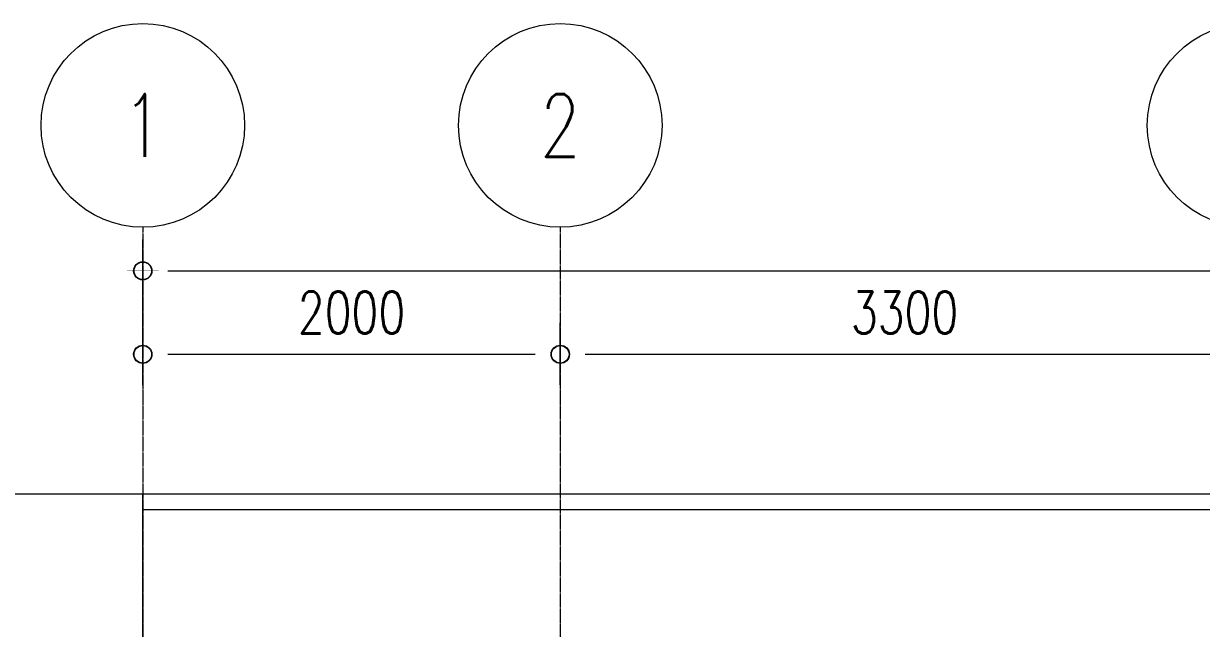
# Model space of a CAD drawing. Header units: millimetres. Extents: x 1634676 to 2568129, y -408635 to -190573.
# Drawn here: x 2460104 to 2465747, y -354794 to -351898 of the extents above; entities that cross this region are included whole.
import ezdxf
from ezdxf.enums import TextEntityAlignment as Align

# ---------------------------------------------------------------- set-up
doc = ezdxf.new("R2010")
doc.units = ezdxf.units.MM
doc.header["$MEASUREMENT"] = 0
doc.linetypes.add('PHANTOM', pattern=[2.5, 1.25, -0.25, 0.25, -0.25, 0.25, -0.25])
doc.linetypes.add('PHANTOMX2', pattern=[5, 2.5, -0.5, 0.5, -0.5, 0.5, -0.5])
doc.layers.get('0').update_dxf_attribs({"lineweight": 15})
doc.layers.get('Defpoints').update_dxf_attribs({"color": 250})
for name, color, linetype, lineweight in [('.2', 2, 'Continuous', 20), ('ST-ANNOT_A', 74, 'Continuous', 20), ('ST-DIM_E', 250, 'Continuous', 13), ('ST-GRID_E', 250, 'PHANTOM', 15)]:
    doc.layers.add(name, color=color, linetype=linetype, lineweight=lineweight)
doc.styles.add('ST_TEXT', font='romans.shx', dxfattribs={"width": 0.75})
doc.dimstyles.new('ST_D100', dxfattribs={"dimscale": 100, "dimtxt": 2, "dimasz": 1.2, "dimexe": 1.5, "dimexo": 1, "dimgap": 1, "dimtad": 1, "dimdec": 0, "dimzin": 1, "dimdsep": 46, "dimtxsty": 'ST_TEXT', "dimblk": 'OpenIndicator', "dimcen": 1, "dimclrd": 256, "dimclre": 256, "dimclrt": 7, "dimadec": 0, "dimazin": 0, "dimtfac": 1, "dimtdec": 0, "dimtix": 1, "dimtmove": 2, "dimatfit": 3, "dimldrblk": 'OPEN90', "dimfxl": 0.075, "dimlwd": -1, "dimlwe": -1, "dimarcsym": 0})

# ---------------------------------------------------------------- blocks, each defined once
blk = doc.blocks.new('OpenIndicator')
at = {"layer": 'ST-DIM_E'}
h = blk.add_hatch(color=255, dxfattribs=at)
h.paths.add_polyline_path([(0.35, 0), (0.365, 0, 0.414214), (0, 0.365), (0, 0.35, -0.414214)])
h.paths.add_polyline_path([(0, 0.35), (0, 0.365, 0.414214), (-0.365, 0), (-0.35, 0, -0.414214)])
h.paths.add_polyline_path([(0, -0.35), (0, -0.365, 0.414214), (0.365, 0), (0.35, 0, -0.414214)])
h.paths.add_polyline_path([(-0.35, 0), (-0.365, 0, 0.414214), (0, -0.365), (0, -0.35, -0.414214)])
at = {"layer": 'ST-DIM_E', "color": 255}
blk.add_line((0, 0.634), (0, -0.634), dxfattribs=at)
at = {"layer": 'ST-DIM_E', "color": 255, "const_width": 0.01}
blk.add_lwpolyline([(-0.63, 0), (0.63, 0)], dxfattribs=at)
at = {"layer": 'ST-DIM_E', "color": 255}
for radius in [0.365, 0.35]:
    blk.add_circle((0, 0), radius, dxfattribs=at)
blk = doc.blocks.new('*D1387')
at = {"layer": 'Defpoints', "color": 0, "ltscale": 2, "transparency": 16777216}
for p in [(1634659.8, -271943.3), (1635733.8, -271943.3), (1634735.9, -272743.3)]:
    blk.add_point(p, dxfattribs=at)
at = {"layer": 'ST-DIM_E', "ltscale": 2, "transparency": 16777216}
for p, q in [((1635633.8, -271943.3), (1634509.8, -271943.3)), ((1634659.8, -272623.3), (1634659.8, -272063.3)), ((1634635.9, -272743.3), (1634509.8, -272743.3))]:
    blk.add_line(p, q, dxfattribs=at)
at = {"layer": 'ST-DIM_E', "ltscale": 2, "transparency": 16777216, "xscale": 120, "yscale": 120, "zscale": 120}
for p, rotation in [((1634659.8, -271943.3), 90), ((1634659.8, -272743.3), 270)]:
    blk.add_blockref('OpenIndicator', p, dxfattribs=dict(at, rotation=rotation))
at = {"layer": 'ST-DIM_E', "color": 7, "ltscale": 2, "transparency": 16777216, "insert": (1634459.8, -272343.3), "char_height": 200, "attachment_point": 5, "rotation": 90, "style": 'ST_TEXT'}
blk.add_mtext('800', dxfattribs=at)
blk = doc.blocks.new('_Open90')
at = {"color": 0, "linetype": 'ByBlock', "lineweight": -2}
for p, q in [((-0.5, 0.5), (0, 0)), ((0, 0), (-1, 0)), ((0, 0), (-0.5, -0.5))]:
    blk.add_line(p, q, dxfattribs=at)
blk = doc.blocks.new('*U1401')
at = {"layer": 'ST-ANNOT_A', "color": 70, "linetype": 'Continuous', "ltscale": 10}
blk.add_circle((0, 1300), 1300, dxfattribs=at)
at = {"layer": 'ST-GRID_E', "ltscale": 5}
blk.add_line((0, 0), (0, -18902), dxfattribs=at)
at = {"layer": 'ST-ANNOT_A', "color": 7, "style": 'ST_TEXT', "width": 0.75}
blk.add_attdef('A', text='', height=800, dxfattribs=at).set_placement((0, 1300), align=Align.MIDDLE_CENTER)
blk = doc.blocks.new('*U1402')
at = {"layer": 'ST-ANNOT_A', "color": 70, "linetype": 'Continuous', "ltscale": 10}
blk.add_circle((0, 1300), 1300, dxfattribs=at)
at = {"layer": 'ST-GRID_E', "ltscale": 5}
blk.add_line((0, 0), (0, -18902), dxfattribs=at)
at = {"layer": 'ST-ANNOT_A', "color": 7, "style": 'ST_TEXT', "width": 0.75}
blk.add_attdef('A', text='', height=800, dxfattribs=at).set_placement((0, 1300), align=Align.MIDDLE_CENTER)
blk = doc.blocks.new('*U1403')
at = {"layer": 'ST-ANNOT_A', "color": 70, "linetype": 'Continuous', "ltscale": 10}
blk.add_circle((0, 1300), 1300, dxfattribs=at)
at = {"layer": 'ST-GRID_E', "ltscale": 5}
blk.add_line((0, 0), (0, -18902), dxfattribs=at)
at = {"layer": 'ST-ANNOT_A', "color": 7, "style": 'ST_TEXT', "width": 0.75}
blk.add_attdef('A', text='', height=800, dxfattribs=at).set_placement((0, 1300), align=Align.MIDDLE_CENTER)
blk = doc.blocks.new('*D1448')
at = {"layer": 'Defpoints', "color": 0, "ltscale": 2, "transparency": 16777216}
for p in [(1637534.5, -271274.2), (1635534.5, -271520.6), (1637534.5, -271520.6)]:
    blk.add_point(p, dxfattribs=at)
at = {"layer": 'ST-DIM_E', "ltscale": 2, "transparency": 16777216}
for p, q in [((1635534.5, -271420.6), (1635534.5, -271124.2)), ((1637534.5, -271420.6), (1637534.5, -271124.2)), ((1635654.5, -271274.2), (1637414.5, -271274.2))]:
    blk.add_line(p, q, dxfattribs=at)
at = {"layer": 'ST-DIM_E', "ltscale": 2, "transparency": 16777216, "xscale": 120, "yscale": 120, "zscale": 120, "rotation": 180}
blk.add_blockref('OpenIndicator', (1635534.5, -271274.2), dxfattribs=at)
at = {"layer": 'ST-DIM_E', "ltscale": 2, "transparency": 16777216, "xscale": 120, "yscale": 120, "zscale": 120}
blk.add_blockref('OpenIndicator', (1637534.5, -271274.2), dxfattribs=at)
at = {"layer": 'ST-DIM_E', "color": 7, "ltscale": 2, "transparency": 16777216, "insert": (1636534.5, -271074.2), "char_height": 200, "attachment_point": 5, "style": 'ST_TEXT'}
blk.add_mtext('2000', dxfattribs=at)
blk = doc.blocks.new('*D1449')
at = {"layer": 'Defpoints', "color": 0, "ltscale": 2, "transparency": 16777216}
for p in [(1640834.3, -271274.2), (1637534.5, -271350.4), (1640834.3, -275467.5)]:
    blk.add_point(p, dxfattribs=at)
at = {"layer": 'ST-DIM_E', "ltscale": 2, "transparency": 16777216}
for p, q in [((1637534.5, -271250.4), (1637534.5, -271124.2)), ((1640834.3, -275367.5), (1640834.3, -271124.2)), ((1637654.5, -271274.2), (1640714.3, -271274.2))]:
    blk.add_line(p, q, dxfattribs=at)
at = {"layer": 'ST-DIM_E', "ltscale": 2, "transparency": 16777216, "xscale": 120, "yscale": 120, "zscale": 120, "rotation": 180}
blk.add_blockref('OpenIndicator', (1637534.5, -271274.2), dxfattribs=at)
at = {"layer": 'ST-DIM_E', "ltscale": 2, "transparency": 16777216, "xscale": 120, "yscale": 120, "zscale": 120}
blk.add_blockref('OpenIndicator', (1640834.3, -271274.2), dxfattribs=at)
at = {"layer": 'ST-DIM_E', "color": 7, "ltscale": 2, "transparency": 16777216, "insert": (1639184.4, -271074.2), "char_height": 200, "attachment_point": 5, "style": 'ST_TEXT'}
blk.add_mtext('3300', dxfattribs=at)
blk = doc.blocks.new('*D1451')
at = {"layer": 'Defpoints', "color": 0, "ltscale": 2, "transparency": 16777216}
for p in [(1647534.1, -270874.6), (1635534.5, -271522.3), (1647534.1, -271522.3)]:
    blk.add_point(p, dxfattribs=at)
at = {"layer": 'ST-DIM_E', "ltscale": 2, "transparency": 16777216}
for p, q in [((1635534.5, -271422.3), (1635534.5, -270724.6)), ((1647534.1, -271422.3), (1647534.1, -270724.6)), ((1635654.5, -270874.6), (1647414.1, -270874.6))]:
    blk.add_line(p, q, dxfattribs=at)
at = {"layer": 'ST-DIM_E', "ltscale": 2, "transparency": 16777216, "xscale": 120, "yscale": 120, "zscale": 120, "rotation": 180}
blk.add_blockref('OpenIndicator', (1635534.5, -270874.6), dxfattribs=at)
at = {"layer": 'ST-DIM_E', "ltscale": 2, "transparency": 16777216, "xscale": 120, "yscale": 120, "zscale": 120}
blk.add_blockref('OpenIndicator', (1647534.1, -270874.6), dxfattribs=at)
at = {"layer": 'ST-DIM_E', "color": 7, "ltscale": 2, "transparency": 16777216, "insert": (1641534.3, -270674.6), "char_height": 200, "attachment_point": 5, "style": 'ST_TEXT'}
blk.add_mtext('12000', dxfattribs=at)
blk = doc.blocks.new('sfdfsdfff')
at = {"layer": 'ST-DIM_E', "linetype": 'PHANTOMX2', "ltscale": 2}
for p, q in [((1649162.4, -271943.3), (1631761, -271943.3)), ((1643565.4, -271943.3), (1632541.6, -271943.3))]:
    blk.add_line(p, q, dxfattribs=at)
at = {"layer": 'ST-DIM_E', "ltscale": 2}
dim = blk.add_linear_dim(base=(1634659.8, -271943.3), p1=(1634735.9, -272743.3), p2=(1635733.8, -271943.3), angle=90, dimstyle='ST_D100', dxfattribs=at)
dim.commit()
dim.dimension.update_dxf_attribs({"geometry": '*D1387', "text_midpoint": (1634459.8, -272343.3)})
blk = doc.blocks.new('sfsdfsdf')
at = {"layer": 'ST-DIM_E', "ltscale": 2, "xscale": 0.375, "yscale": 0.375, "zscale": 0.375}
for name, p, values in [('*U1401', (1635534.5, -270665.7), {'A': '1'}), ('*U1402', (1637534.5, -270665.7), {'A': '2'}), ('*U1403', (1640834.3, -270665.7), {'A': '3'})]:
    blk.add_blockref(name, p, dxfattribs=at).add_auto_attribs(values)
at = {"layer": 'ST-DIM_E', "ltscale": 2}
for base, p1, p2, picture, middle in [((1647534.1, -270874.6), (1635534.5, -271522.3), (1647534.1, -271522.3), '*D1451', (1641534.3, -270674.6)), ((1637534.5, -271274.2), (1635534.5, -271520.6), (1637534.5, -271520.6), '*D1448', (1636534.5, -271074.2)), ((1640834.3, -271274.2), (1637534.5, -271350.4), (1640834.3, -275467.5), '*D1449', (1639184.4, -271074.2))]:
    dim = blk.add_linear_dim(base=base, p1=p1, p2=p2, dimstyle='ST_D100', dxfattribs=at)
    dim.commit()
    dim.dimension.update_dxf_attribs({"geometry": picture, "text_midpoint": middle})

msp = doc.modelspace()

# ---------------------------------------------------------------- linework, layer by layer
at = {"layer": '.2', "ltscale": 2}
for p, q in [((2460675.1, -355550.8), (2460675.1, -354150.8)), ((2472774.7, -354150.8), (2460675.1, -354150.8)), ((2472774.7, -354225.8), (2460675.1, -354225.8))]:
    msp.add_line(p, q, dxfattribs=at)

# ---------------------------------------------------------------- block references
at = {"layer": '.2'}
for name in ['sfsdfsdf', 'sfdfsdfff']:
    msp.add_blockref(name, (825140.6, -82207.5), dxfattribs=at)

doc.saveas('drawing.dxf')
